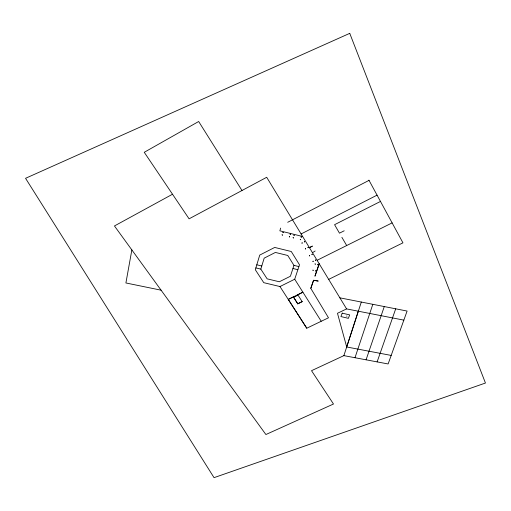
<?xml version="1.0" encoding="UTF-8"?>
<svg xmlns="http://www.w3.org/2000/svg" width="511" height="511" viewBox="0 0 511 511"><rect width="100%" height="100%" fill="white"/><g stroke="black" fill="none" stroke-linecap="round" stroke-linejoin="round"><path stroke-width="0.77" d="M131.857 249.93L125.904 282.966L161.08 290.184M280.654 228.098L279.862 230.831L302.627 236.491M293.959 265.381L290.408 276.247L279.332 281.772L267.138 278.846L260.821 269.112L264.181 258.144L275.378 252.44L287.77 255.474L293.959 265.381L298.89 266.582M391.183 355.42L346.688 346.982L358.313 311.25M172.514 194.237L114.451 225.958L265.892 434.529L333.491 404.016L311.518 370.692L343.877 355.63L361.309 302.052M294.713 279.217L299.491 264.762L291.27 251.508L274.701 247.439L259.741 255.085L255.315 269.731L263.759 282.672L279.977 286.55L294.713 279.217L321.195 321.208M354.992 357.726L372.813 304.313M366.074 359.808L384.278 306.568M310.797 288.3L313.575 280.213L318.232 281.076L313.582 280.303L310.803 288.389L328.496 317.791L306.766 328.215L279.977 286.55M314.974 276.138L319.222 263.772L315.025 275.978M377.118 361.89L395.706 308.81M369.044 180.364L287.699 222.291M301.094 233.961L377.061 195.145M380.484 201.443L334.577 224.693L339.47 233.169L344.203 230.787M392.122 222.885L317.107 260.291M328.656 279.396L402.955 242.846L368.904 180.108M297.792 294.79L302.921 292.19L288.281 299.395L293.371 296.885L297.779 303.847L302.167 301.624L297.772 303.777M403.843 320.135L346.592 308.906L337.477 313.275L346.682 346.924M346.963 316.137L346.567 316.041M343.877 355.63L388.124 363.96L407.101 311.052L339.847 297.83M256.809 264.794L261.779 265.995M255.864 267.917L260.821 269.112M292.937 268.505L297.862 269.699M288.281 299.395L306.766 328.215M293.934 296.687L294.157 297.038L297.466 295.415L297.242 295.058M297.779 303.847L293.371 296.885M297.785 294.719L302.173 301.701M241.99 190.507L198.67 121.503L144.249 152.297L189.083 218.823L266.704 177.285L346.592 308.906M346.675 245.51L341.891 237.334M315.159 250.99L312.502 252.702M282.142 234.785L282.398 235.156L282.142 234.785M282.922 232.281L283.177 232.658L282.922 232.281M289.309 236.561L289.565 236.932L289.309 236.561M290.101 234.064L290.357 234.44L290.101 234.064M293.129 237.602L293.384 237.973L293.129 237.602M293.927 235.111L294.183 235.482L293.927 235.111M300.27 239.372L300.525 239.742L300.27 239.372M301.075 236.887L301.33 237.257L301.075 236.887M312.968 270.127L313.147 270.472L312.968 270.127M315.095 263.887L315.274 264.232L315.095 263.887M315.626 270.76L315.804 271.105L315.626 270.76M317.759 264.526L317.944 264.877L317.759 264.526M342.204 313.134L340.926 316.571L348.381 318.334L349.671 314.904L342.204 313.134M302.129 242.795L302.033 243.223L302.129 242.795M304.62 241.518L304.524 241.952L304.62 241.518M305.655 248.576L305.552 249.004L305.655 248.576M308.133 247.305L308.037 247.739L308.133 247.305M309.64 255.481L309.538 255.902L309.64 255.481M312.112 254.223L312.017 254.65L312.112 254.223M313.102 261.159L313.007 261.587L313.102 261.159M315.574 259.914L315.472 260.342L315.574 259.914M312.304 246.136L309.417 247.682L312.304 246.136M349.748 33.349L25.55 178.307L214.039 477.651L485.45 383.033L349.748 33.349"/></g></svg>
